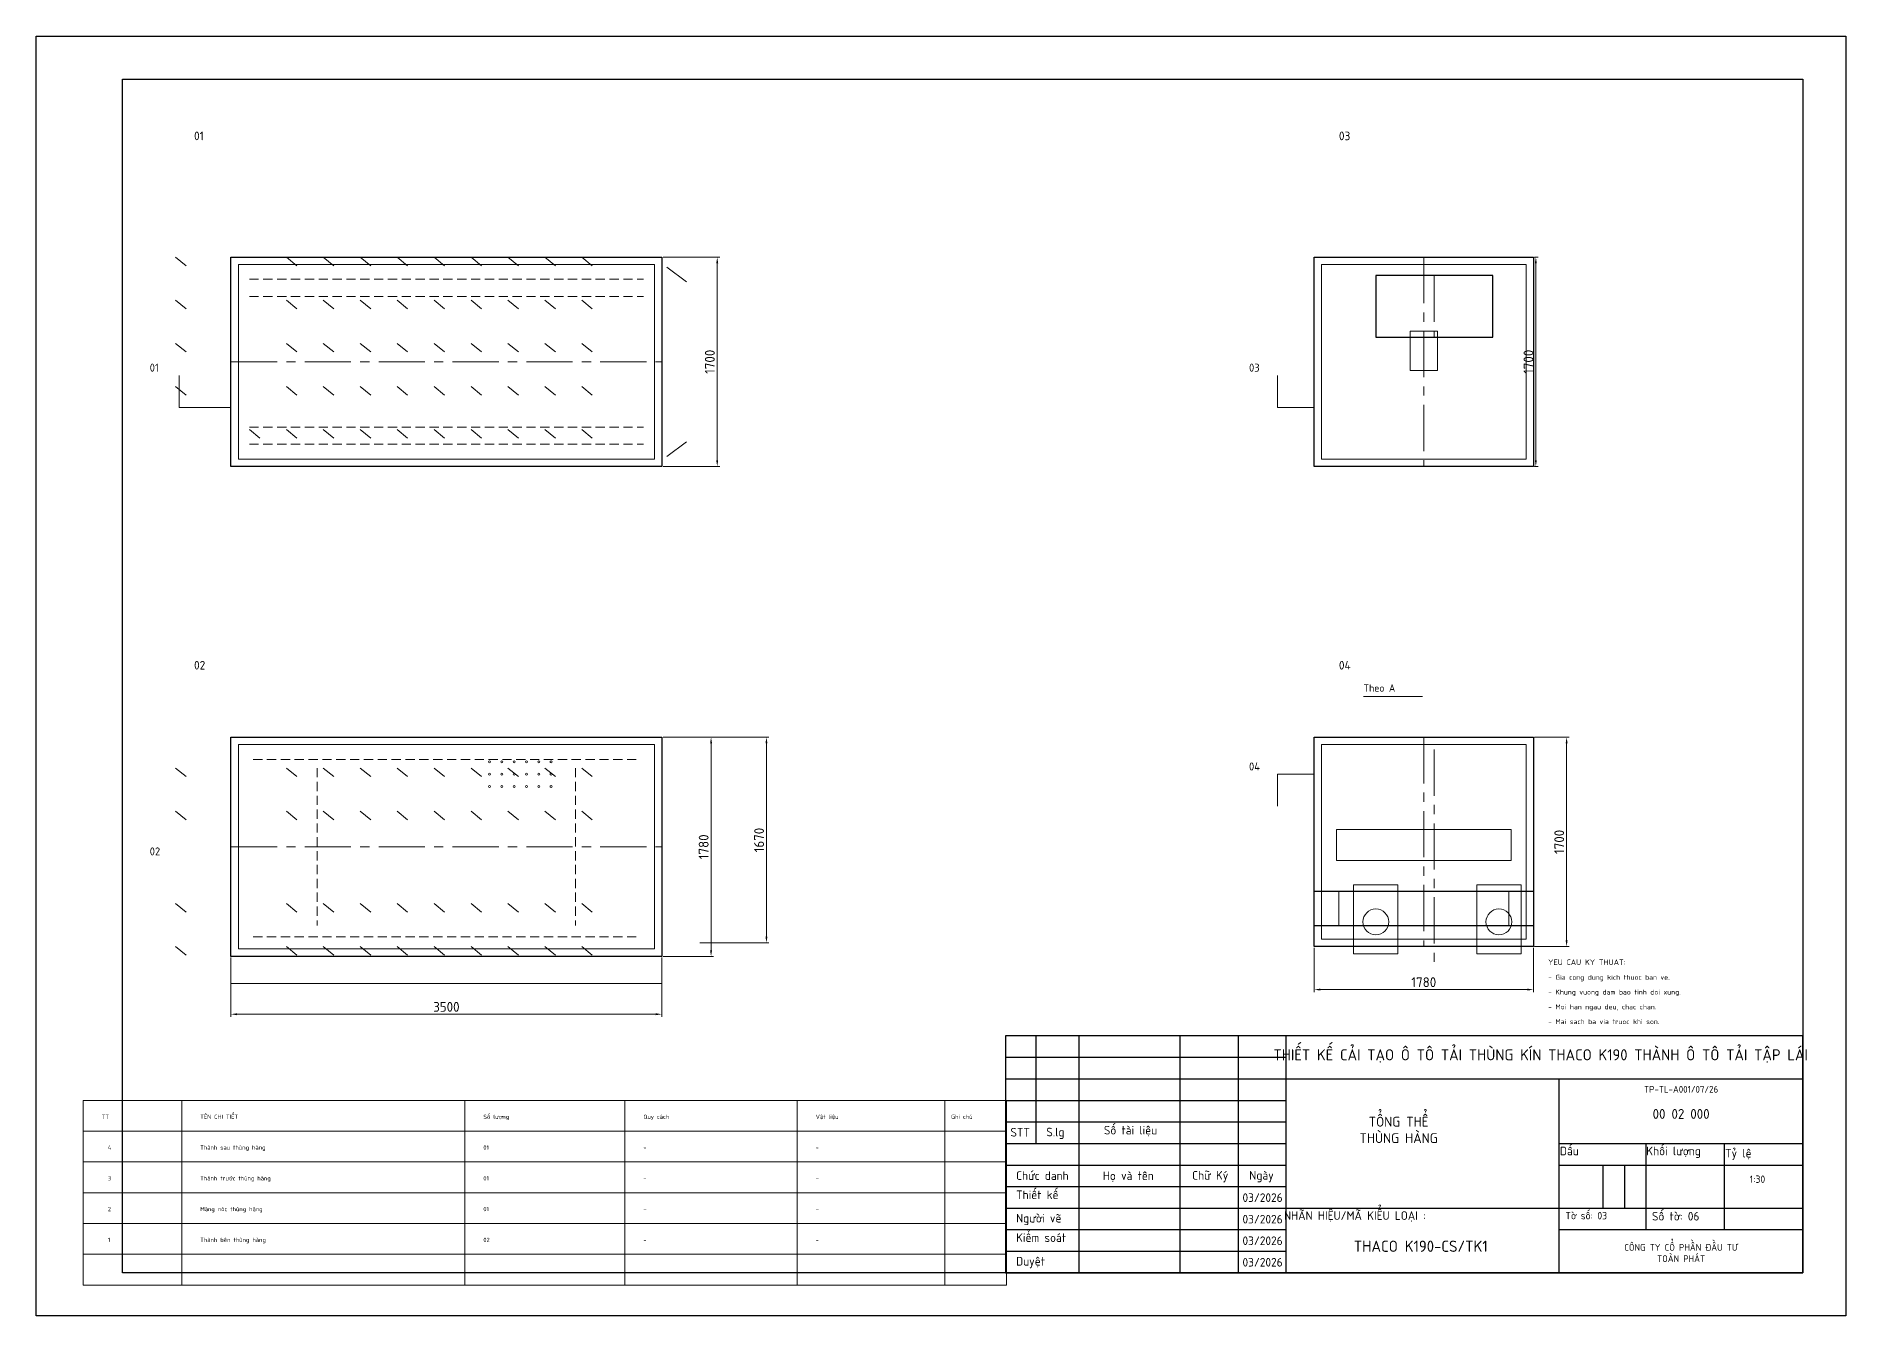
# Model space of a CAD drawing. Header units: inches. Extents: x -165182 to -150482, y -216185 to -150225.
# Drawn here: x -165182 to -150482, y -193500 to -183105 of the extents above; entities that cross this region are included whole.
import ezdxf

# ---------------------------------------------------------------- set-up
doc = ezdxf.new("R2010")
doc.units = ezdxf.units.IN
doc.header["$LTSCALE"] = 100
doc.header["$MEASUREMENT"] = 0
doc.linetypes.add('CENTER', pattern=[2, 1.25, -0.25, 0.25, -0.25])
doc.linetypes.add('HIDDEN', pattern=[0.375, 0.25, -0.125])
doc.layers.get('Defpoints').update_dxf_attribs({"lineweight": 25})
for name, color, linetype, lineweight in [('Duong manh', 4, 'Continuous', 9), ('NET CHIINH 1', 7, 'Continuous', 25), ('NET DUT', 170, 'HIDDEN', 9), ('NET TRUC', 220, 'CENTER', 9), ('TEXT', 1, 'Continuous', 15)]:
    doc.layers.add(name, color=color, linetype=linetype, lineweight=lineweight)
doc.layers.add('Tpl_Bound', color=1, linetype='Continuous', plot=False)
doc.styles.add('dim text 3-5', font='', dxfattribs={"height": 3.5})
doc.styles.add('dim text 80-100', font='', dxfattribs={"height": 80})
doc.styles.add('text 1-2', font='', dxfattribs={"height": 2})
doc.styles.get('dim text 3-5').set_extended_font_data('TCVN 7284')
doc.styles.get('dim text 80-100').set_extended_font_data('TCVN 7284')
doc.styles.get('text 1-2').set_extended_font_data('TCVN 7284')
doc.dimstyles.new('dim 80-100', dxfattribs={"dimtxt": 80, "dimasz": 50, "dimexe": 20, "dimexo": 10, "dimgap": 20, "dimtad": 1, "dimtoh": 1, "dimdec": 0, "dimzin": 0, "dimdsep": 46, "dimtxsty": 'dim text 80-100', "dimcen": 3, "dimclrd": 27, "dimclre": 27, "dimclrt": 7, "dimadec": 0, "dimazin": 0, "dimtfac": 1, "dimtdec": 0, "dimtix": 1, "dimtmove": 1, "dimatfit": 0, "dimfxl": 1, "dimtolj": 1, "dimtzin": 0, "dimlwd": 9, "dimlwe": 9, "dimarcsym": 0})

# ---------------------------------------------------------------- blocks, each defined once
blk = doc.blocks.new('*D398')
at = {"layer": 'Defpoints', "color": 0, "ltscale": 3, "transparency": 16777216}
for p in [(-160100, -184900), (-160100, -186600), (-159650, -186600)]:
    blk.add_point(p, dxfattribs=at)
at = {"layer": 'Duong manh', "color": 27, "lineweight": 9, "ltscale": 3, "transparency": 16777216}
for p, q in [((-160090, -184900), (-159630, -184900)), ((-159650, -184950), (-159650, -186550)), ((-160090, -186600), (-159630, -186600))]:
    blk.add_line(p, q, dxfattribs=at)
at = {"layer": 'Duong manh', "color": 27, "ltscale": 3, "transparency": 16777216}
for points in [[(-159658, -184950), (-159642, -184950), (-159650, -184900)], [(-159658, -186550), (-159642, -186550), (-159650, -186600)]]:
    blk.add_solid(points, dxfattribs=at)
at = {"layer": 'Duong manh', "color": 7, "ltscale": 3, "transparency": 16777216, "insert": (-159710, -185750), "char_height": 80, "attachment_point": 5, "rotation": 90, "style": 'dim text 80-100'}
blk.add_mtext('\\A1;1700', dxfattribs=at)
blk = doc.blocks.new('*D399')
at = {"layer": 'Defpoints', "color": 0, "ltscale": 3, "transparency": 16777216}
for p in [(-153020, -184900), (-153020, -186600), (-153000, -186600)]:
    blk.add_point(p, dxfattribs=at)
at = {"layer": 'Duong manh', "color": 27, "lineweight": 9, "ltscale": 3, "transparency": 16777216}
for p, q in [((-153010, -184900), (-152980, -184900)), ((-153000, -184950), (-153000, -186550)), ((-153010, -186600), (-152980, -186600))]:
    blk.add_line(p, q, dxfattribs=at)
at = {"layer": 'Duong manh', "color": 27, "ltscale": 3, "transparency": 16777216}
for points in [[(-153008, -184950), (-152992, -184950), (-153000, -184900)], [(-153008, -186550), (-152992, -186550), (-153000, -186600)]]:
    blk.add_solid(points, dxfattribs=at)
at = {"layer": 'Duong manh', "color": 7, "ltscale": 3, "transparency": 16777216, "insert": (-153060, -185750), "char_height": 80, "attachment_point": 5, "rotation": 90, "style": 'dim text 80-100'}
blk.add_mtext('\\A1;1700', dxfattribs=at)
blk = doc.blocks.new('*D400')
at = {"layer": 'Defpoints', "color": 0, "ltscale": 3, "transparency": 16777216}
for p in [(-163600, -190580), (-160100, -190580), (-160100, -191050)]:
    blk.add_point(p, dxfattribs=at)
at = {"layer": 'Duong manh', "color": 27, "lineweight": 9, "ltscale": 3, "transparency": 16777216}
for p, q in [((-163600, -190590), (-163600, -191070)), ((-160100, -190590), (-160100, -191070)), ((-163550, -191050), (-160150, -191050))]:
    blk.add_line(p, q, dxfattribs=at)
at = {"layer": 'Duong manh', "color": 27, "ltscale": 3, "transparency": 16777216}
for points in [[(-163550, -191042), (-163550, -191058), (-163600, -191050)], [(-160150, -191042), (-160150, -191058), (-160100, -191050)]]:
    blk.add_solid(points, dxfattribs=at)
at = {"layer": 'Duong manh', "color": 7, "ltscale": 3, "transparency": 16777216, "insert": (-161850, -190990), "char_height": 80, "attachment_point": 5, "style": 'dim text 80-100'}
blk.add_mtext('\\A1;3500', dxfattribs=at)
blk = doc.blocks.new('*D401')
at = {"layer": 'Defpoints', "color": 0, "ltscale": 3, "transparency": 16777216}
for p in [(-160100, -188800), (-160100, -190580), (-159700, -190580)]:
    blk.add_point(p, dxfattribs=at)
at = {"layer": 'Duong manh', "color": 27, "lineweight": 9, "ltscale": 3, "transparency": 16777216}
for p, q in [((-160090, -188800), (-159680, -188800)), ((-159700, -188850), (-159700, -190530)), ((-160090, -190580), (-159680, -190580))]:
    blk.add_line(p, q, dxfattribs=at)
at = {"layer": 'Duong manh', "color": 27, "ltscale": 3, "transparency": 16777216}
for points in [[(-159708, -188850), (-159692, -188850), (-159700, -188800)], [(-159708, -190530), (-159692, -190530), (-159700, -190580)]]:
    blk.add_solid(points, dxfattribs=at)
at = {"layer": 'Duong manh', "color": 7, "ltscale": 3, "transparency": 16777216, "insert": (-159760, -189690), "char_height": 80, "attachment_point": 5, "rotation": 90, "style": 'dim text 80-100'}
blk.add_mtext('\\A1;1780', dxfattribs=at)
blk = doc.blocks.new('*D403')
at = {"layer": 'Defpoints', "color": 0, "ltscale": 3, "transparency": 16777216}
for p in [(-154800, -190500), (-153020, -190500), (-153020, -190850)]:
    blk.add_point(p, dxfattribs=at)
at = {"layer": 'Duong manh', "color": 27, "lineweight": 9, "ltscale": 3, "transparency": 16777216}
for p, q in [((-154800, -190510), (-154800, -190870)), ((-153020, -190510), (-153020, -190870)), ((-154750, -190850), (-153070, -190850))]:
    blk.add_line(p, q, dxfattribs=at)
at = {"layer": 'Duong manh', "color": 27, "ltscale": 3, "transparency": 16777216}
for points in [[(-154750, -190842), (-154750, -190858), (-154800, -190850)], [(-153070, -190842), (-153070, -190858), (-153020, -190850)]]:
    blk.add_solid(points, dxfattribs=at)
at = {"layer": 'Duong manh', "color": 7, "ltscale": 3, "transparency": 16777216, "insert": (-153910, -190790), "char_height": 80, "attachment_point": 5, "style": 'dim text 80-100'}
blk.add_mtext('\\A1;1780', dxfattribs=at)
blk = doc.blocks.new('*D404')
at = {"layer": 'Defpoints', "color": 0, "ltscale": 3, "transparency": 16777216}
for p in [(-153020, -188800), (-153020, -190500), (-152750, -190500)]:
    blk.add_point(p, dxfattribs=at)
at = {"layer": 'Duong manh', "color": 27, "lineweight": 9, "ltscale": 3, "transparency": 16777216}
for p, q in [((-153010, -188800), (-152730, -188800)), ((-152750, -188850), (-152750, -190450)), ((-153010, -190500), (-152730, -190500))]:
    blk.add_line(p, q, dxfattribs=at)
at = {"layer": 'Duong manh', "color": 27, "ltscale": 3, "transparency": 16777216}
for points in [[(-152758, -188850), (-152742, -188850), (-152750, -188800)], [(-152758, -190450), (-152742, -190450), (-152750, -190500)]]:
    blk.add_solid(points, dxfattribs=at)
at = {"layer": 'Duong manh', "color": 7, "ltscale": 3, "transparency": 16777216, "insert": (-152810, -189650), "char_height": 80, "attachment_point": 5, "rotation": 90, "style": 'dim text 80-100'}
blk.add_mtext('\\A1;1700', dxfattribs=at)
blk = doc.blocks.new('*D405')
at = {"layer": 'Defpoints', "color": 0, "ltscale": 3, "transparency": 16777216}
for p in [(-159800, -188800), (-159800, -190470), (-159250, -190470)]:
    blk.add_point(p, dxfattribs=at)
at = {"layer": 'NET CHIINH 1', "color": 27, "lineweight": 9, "ltscale": 3, "transparency": 16777216}
for p, q in [((-159790, -188800), (-159230, -188800)), ((-159250, -188850), (-159250, -190420)), ((-159790, -190470), (-159230, -190470))]:
    blk.add_line(p, q, dxfattribs=at)
at = {"layer": 'NET CHIINH 1', "color": 27, "ltscale": 3, "transparency": 16777216}
for points in [[(-159258, -188850), (-159242, -188850), (-159250, -188800)], [(-159258, -190420), (-159242, -190420), (-159250, -190470)]]:
    blk.add_solid(points, dxfattribs=at)
at = {"layer": 'NET CHIINH 1', "color": 7, "ltscale": 3, "transparency": 16777216, "insert": (-159310, -189635), "char_height": 80, "attachment_point": 5, "rotation": 90, "style": 'dim text 80-100'}
blk.add_mtext('\\A1;1670', dxfattribs=at)
blk = doc.blocks.new('khung_t_chuan_11_p3')
at = {"layer": 'NET CHIINH 1'}
for p, q in [((-150832, -202185), (-157307, -202185)), ((-157307, -202185), (-157307, -204110)), ((-157062, -202185), (-157062, -203060)), ((-156712, -202185), (-156712, -204110)), ((-155892, -202185), (-155892, -204110)), ((-155417, -202185), (-155417, -204110)), ((-155032, -202185), (-155032, -204110)), ((-150832, -204110), (-150832, -202185)), ((-157307, -202360), (-155032, -202360)), ((-157307, -202535), (-155032, -202535)), ((-155032, -202535), (-150832, -202535)), ((-152813, -202532), (-152813, -204110)), ((-157307, -202710), (-155032, -202710)), ((-157307, -202885), (-155032, -202885)), ((-157307, -203060), (-155032, -203060)), ((-152813, -203060), (-150832, -203060)), ((-152106, -203060), (-152106, -203760)), ((-151469, -203060), (-151469, -203760)), ((-157307, -203235), (-155032, -203235)), ((-152813, -203235), (-150832, -203235)), ((-152456, -203235), (-152456, -203585)), ((-152281, -203235), (-152281, -203585)), ((-157307, -203410), (-155032, -203410)), ((-157307, -203585), (-155032, -203585)), ((-155032, -203585), (-150832, -203585)), ((-157307, -203760), (-155032, -203760)), ((-152813, -203760), (-150832, -203760)), ((-157307, -203935), (-155032, -203935)), ((-157307, -204110), (-150832, -204110))]:
    blk.add_line(p, q, dxfattribs=at)
blk.add_lwpolyline([(-164482, -204110), (-164482, -194415), (-150832, -194415), (-150832, -204110)], close=True, dxfattribs=at)
at = {"layer": 'Tpl_Bound', "color": 0}
blk.add_lwpolyline([(-165182, -204460), (-165182, -194065), (-150482, -194065), (-150482, -204460)], close=True, dxfattribs=at)
at = {"layer": 'NET CHIINH 1', "style": 'text 1-2'}
for s, width, heights, insert, char_height, attachment_point in [('{\\fTCVN 7284|b1|i0|c0|p34;THIẾT KẾ CẢI TẠO Ô TÔ TẢI THÙNG KÍN THACO K190 THÀNH Ô TÔ TẢI TẬP LÁI}', 4183.35, [0], (-152961, -202349), 90, 5), ('STT', 77.21, [0], (-157268, -202934), 70, 1), ('S.lg', 478.47, [0], (-156977, -202932), 70, 1), ('Số tài liệu', 636.91, [0], (-156509, -202917), 70, 1), ('\\pi8.10076;Dấu', 707, [0], (-152813, -203086), 70, 1), ('\\pi3;Khối lượng', 637, [0], (-152106, -203086), 70, 1), ('\\pi6.15306;Tỷ lệ', 637.21, [0], (-151469, -203104), 70, 1), ('Chức danh', 478.47, [0], (-157222, -203286), 70, 1), ('Họ và tên', 478.47, [0], (-156518, -203287), 70, 1), ('Chữ Ký', 428.37, [0], (-155792, -203284), 70, 1), ('Ngày', 77.21, [0], (-155328, -203284), 70, 1), ('Thiết kế', 478.47, [0], (-157222, -203442), 70, 1), ('03/2026', 104.26, [0], (-155383, -203465), 70, 1), ('{\\fTCVN 7284|b1|i0|c0|p34;NHÃN HIỆU/MÃ KIỂU LOẠI :}', 1187.84, [0], (-154470, -203653), 70, 5), ('\\pxi7.97143E-005;Số tờ: {\\fTCVN 7284|b1|i0|c0|p34;06}', 637, [0], (-152057, -203616), 70, 1), ('Người vẽ', 478.47, [0], (-157222, -203632), 70, 1), ('03/2026', 104.26, [0], (-155383, -203640), 70, 1), ('Kiểm soát', 478.47, [0], (-157222, -203790), 70, 1), ('03/2026', 104.26, [0], (-155383, -203815), 70, 1), ('{\\fTCVN 7284|b1|i0|c0|p34;THACO K190-CS/TK1}', 2588.93, [39.8], (-153935, -203895), 91, 5), ('Duyệt', 478.47, [0], (-157222, -203982), 70, 1), ('03/2026', 104.26, [0], (-155383, -203990), 70, 1)]:
    blk.add_mtext_dynamic_manual_height_columns(s, width=width, gutter_width=350, heights=heights, dxfattribs=dict(at, insert=insert, char_height=char_height, attachment_point=attachment_point))

msp = doc.modelspace()

# ---------------------------------------------------------------- linework, layer by layer
at = {"layer": 'Duong manh', "ltscale": 3}
for p, q in [((-164050, -184900), (-163965, -184970)), ((-163150, -184900), (-163065, -184970)), ((-162850, -184900), (-162765, -184970)), ((-162550, -184900), (-162465, -184970)), ((-162250, -184900), (-162165, -184970)), ((-161950, -184900), (-161865, -184970)), ((-161650, -184900), (-161565, -184970)), ((-161350, -184900), (-161265, -184970)), ((-161050, -184900), (-160965, -184970)), ((-160750, -184900), (-160665, -184970)), ((-163540, -184960), (-160160, -184960)), ((-163540, -186540), (-163540, -184960)), ((-160160, -184960), (-160160, -186540)), ((-160060, -184980), (-159900, -185100)), ((-154740, -184960), (-153080, -184960)), ((-154740, -186540), (-154740, -184960)), ((-153080, -184960), (-153080, -186540)), ((-164050, -185250), (-163965, -185320)), ((-163150, -185250), (-163065, -185320)), ((-162850, -185250), (-162765, -185320)), ((-162550, -185250), (-162465, -185320)), ((-162250, -185250), (-162165, -185320)), ((-161950, -185250), (-161865, -185320)), ((-161650, -185250), (-161565, -185320)), ((-161350, -185250), (-161265, -185320)), ((-161050, -185250), (-160965, -185320)), ((-160750, -185250), (-160665, -185320)), ((-153800, -185500), (-154020, -185500)), ((-154020, -185500), (-154020, -185820)), ((-153800, -185500), (-154020, -185500)), ((-154020, -185820), (-154020, -185500)), ((-153800, -185820), (-153800, -185500)), ((-153800, -185820), (-153800, -185500)), ((-164050, -185600), (-163965, -185670)), ((-163150, -185600), (-163065, -185670)), ((-162850, -185600), (-162765, -185670)), ((-162550, -185600), (-162465, -185670)), ((-162250, -185600), (-162165, -185670)), ((-161950, -185600), (-161865, -185670)), ((-161650, -185600), (-161565, -185670)), ((-161350, -185600), (-161265, -185670)), ((-161050, -185600), (-160965, -185670)), ((-160750, -185600), (-160665, -185670)), ((-164050, -185950), (-163965, -186020)), ((-164020, -186120), (-164020, -185860)), ((-163150, -185950), (-163065, -186020)), ((-162850, -185950), (-162765, -186020)), ((-162550, -185950), (-162465, -186020)), ((-162250, -185950), (-162165, -186020)), ((-161950, -185950), (-161865, -186020)), ((-161650, -185950), (-161565, -186020)), ((-161350, -185950), (-161265, -186020)), ((-161050, -185950), (-160965, -186020)), ((-160750, -185950), (-160665, -186020)), ((-155100, -186120), (-155100, -185860)), ((-154020, -185820), (-153800, -185820)), ((-154020, -185820), (-153800, -185820)), ((-163600, -186120), (-164020, -186120)), ((-154800, -186120), (-155100, -186120)), ((-163450, -186300), (-163365, -186370)), ((-163150, -186300), (-163065, -186370)), ((-162850, -186300), (-162765, -186370)), ((-162550, -186300), (-162465, -186370)), ((-162250, -186300), (-162165, -186370)), ((-161950, -186300), (-161865, -186370)), ((-161650, -186300), (-161565, -186370)), ((-161350, -186300), (-161265, -186370)), ((-161050, -186300), (-160965, -186370)), ((-160750, -186300), (-160665, -186370)), ((-160160, -186540), (-163540, -186540)), ((-160060, -186520), (-159900, -186400)), ((-153080, -186540), (-154740, -186540)), ((-154400, -188470), (-153920, -188470)), ((-163540, -188860), (-160160, -188860)), ((-163540, -190520), (-163540, -188860)), ((-160160, -188860), (-160160, -190520)), ((-154740, -188860), (-153080, -188860)), ((-154740, -190440), (-154740, -188860)), ((-153080, -188860), (-153080, -190440)), ((-164050, -189050), (-163965, -189120)), ((-163150, -189050), (-163065, -189120)), ((-162850, -189050), (-162765, -189120)), ((-162550, -189050), (-162465, -189120)), ((-162250, -189050), (-162165, -189120)), ((-161950, -189050), (-161865, -189120)), ((-161650, -189050), (-161565, -189120)), ((-161350, -189050), (-161265, -189120)), ((-161050, -189050), (-160965, -189120)), ((-160750, -189050), (-160665, -189120)), ((-154800, -189100), (-155100, -189100)), ((-155100, -189100), (-155100, -189360)), ((-164050, -189400), (-163965, -189470)), ((-163150, -189400), (-163065, -189470)), ((-162850, -189400), (-162765, -189470)), ((-162550, -189400), (-162465, -189470)), ((-162250, -189400), (-162165, -189470)), ((-161950, -189400), (-161865, -189470)), ((-161650, -189400), (-161565, -189470)), ((-161350, -189400), (-161265, -189470)), ((-161050, -189400), (-160965, -189470)), ((-160750, -189400), (-160665, -189470)), ((-153200, -189550), (-154620, -189550)), ((-154620, -189550), (-154620, -189800)), ((-153200, -189800), (-153200, -189550)), ((-154620, -189800), (-153200, -189800)), ((-154600, -190050), (-154600, -190330)), ((-154120, -190000), (-154480, -190000)), ((-154480, -190000), (-154480, -190560)), ((-154120, -190560), (-154120, -190000)), ((-153120, -190000), (-153480, -190000)), ((-153480, -190000), (-153480, -190560)), ((-153220, -190050), (-153220, -190330)), ((-153120, -190560), (-153120, -190000)), ((-164050, -190150), (-163965, -190220)), ((-163150, -190150), (-163065, -190220)), ((-162850, -190150), (-162765, -190220)), ((-162550, -190150), (-162465, -190220)), ((-162250, -190150), (-162165, -190220)), ((-161950, -190150), (-161865, -190220)), ((-161650, -190150), (-161565, -190220)), ((-161350, -190150), (-161265, -190220)), ((-161050, -190150), (-160965, -190220)), ((-160750, -190150), (-160665, -190220)), ((-164050, -190500), (-163965, -190570)), ((-163150, -190500), (-163065, -190570)), ((-162850, -190500), (-162765, -190570)), ((-162550, -190500), (-162465, -190570)), ((-162250, -190500), (-162165, -190570)), ((-161950, -190500), (-161865, -190570)), ((-161650, -190500), (-161565, -190570)), ((-161350, -190500), (-161265, -190570)), ((-161050, -190500), (-160965, -190570)), ((-160750, -190500), (-160665, -190570)), ((-153080, -190440), (-154740, -190440)), ((-160160, -190520), (-163540, -190520)), ((-154480, -190560), (-154120, -190560)), ((-153480, -190560), (-153120, -190560)), ((-163600, -190800), (-160100, -190800)), ((-164800, -191750), (-157800, -191750)), ((-164800, -193250), (-164800, -191750)), ((-164000, -193250), (-164000, -191750)), ((-161700, -193250), (-161700, -191750)), ((-160400, -193250), (-160400, -191750)), ((-159000, -193250), (-159000, -191750)), ((-157800, -193250), (-157800, -191750)), ((-157800, -191750), (-157300, -191750)), ((-157300, -193250), (-157300, -191750)), ((-164800, -192000), (-157800, -192000)), ((-157800, -192000), (-157300, -192000)), ((-164800, -192250), (-157800, -192250)), ((-157800, -192250), (-157300, -192250)), ((-164800, -192500), (-157800, -192500)), ((-157800, -192500), (-157300, -192500)), ((-164800, -192750), (-157800, -192750)), ((-157800, -192750), (-157300, -192750)), ((-164800, -193000), (-157800, -193000)), ((-157800, -193000), (-157300, -193000)), ((-164800, -193250), (-157800, -193250)), ((-157800, -193250), (-157300, -193250))]:
    msp.add_line(p, q, dxfattribs=at)
for centre, radius in [((-161500, -189000), 8), ((-161400, -189000), 8), ((-161300, -189000), 8), ((-161200, -189000), 8), ((-161100, -189000), 8), ((-161000, -189000), 8), ((-161500, -189100), 8), ((-161400, -189100), 8), ((-161300, -189100), 8), ((-161200, -189100), 8), ((-161100, -189100), 8), ((-161000, -189100), 8), ((-161500, -189200), 8), ((-161400, -189200), 8), ((-161300, -189200), 8), ((-161200, -189200), 8), ((-161100, -189200), 8), ((-161000, -189200), 8), ((-154300, -190300), 105), ((-153300, -190300), 105)]:
    msp.add_circle(centre, radius, dxfattribs=at)
at = {"layer": 'NET CHIINH 1', "ltscale": 3}
for p, q in [((-163600, -184900), (-160100, -184900)), ((-163600, -186600), (-163600, -184900)), ((-160100, -184900), (-160100, -186600)), ((-154800, -184900), (-153020, -184900)), ((-154800, -186600), (-154800, -184900)), ((-153020, -184900), (-153020, -186600)), ((-153350, -185050), (-154300, -185050)), ((-154300, -185050), (-154300, -185550)), ((-153350, -185550), (-153350, -185050)), ((-154300, -185550), (-153350, -185550)), ((-160100, -186600), (-163600, -186600)), ((-153020, -186600), (-154800, -186600)), ((-163600, -188800), (-160100, -188800)), ((-163600, -190580), (-163600, -188800)), ((-160100, -188800), (-160100, -190580)), ((-154800, -188800), (-153020, -188800)), ((-154800, -190500), (-154800, -188800)), ((-153020, -188800), (-153020, -190500)), ((-154800, -190050), (-153020, -190050)), ((-154800, -190330), (-153020, -190330)), ((-153020, -190500), (-154800, -190500)), ((-160100, -190580), (-163600, -190580))]:
    msp.add_line(p, q, dxfattribs=at)
at = {"layer": 'NET DUT', "ltscale": 3}
for p, q in [((-163450, -185080), (-160250, -185080)), ((-163450, -185220), (-160250, -185220)), ((-163450, -186280), (-160250, -186280)), ((-163450, -186420), (-160250, -186420)), ((-163420, -188980), (-160280, -188980)), ((-162900, -189050), (-162900, -190330)), ((-160800, -189050), (-160800, -190330)), ((-163420, -190420), (-160280, -190420))]:
    msp.add_line(p, q, dxfattribs=at)
at = {"layer": 'NET TRUC', "ltscale": 3}
for p, q in [((-153910, -184900), (-153910, -186600)), ((-153825, -185050), (-153825, -185550)), ((-163600, -185750), (-160100, -185750)), ((-153910, -188800), (-153910, -190500)), ((-153825, -188900), (-153825, -190650)), ((-163600, -189690), (-160100, -189690))]:
    msp.add_line(p, q, dxfattribs=at)

# ---------------------------------------------------------------- block references
at = {"layer": 'Duong manh', "ltscale": 3}
msp.add_blockref('khung_t_chuan_11_p3', (0, 10960), dxfattribs=at)

# ---------------------------------------------------------------- texts
at = {"layer": 'NET CHIINH 1', "ltscale": 3, "style": 'dim text 3-5'}
for s, insert, char_height, width, attachment_point in [('TP-TL-A001/07/26', (-151820, -191660), 55, 1900, 5), ('TỔNG THỂ\\PTHÙNG HÀNG', (-154115, -191990), 80, 2400, 5), ('00 02 000', (-151820, -191860), 80, 1700, 5), ('1:30', (-151200, -192390), 60, 500, 5), ('Tờ số: 03', (-152760, -192656), 60, 850, 1), ('CÔNG TY CỔ PHẦN ĐẦU TƯ\\PTOÀN PHÁT', (-151820, -192990), 55, 1600, 5)]:
    msp.add_mtext(s, dxfattribs=dict(at, insert=insert, char_height=char_height, width=width, attachment_point=attachment_point))
at = {"layer": 'TEXT', "ltscale": 3}
for s, height, style, p in [('01', 70, 'dim text 3-5', (-163900, -183950)), ('03', 70, 'dim text 3-5', (-154600, -183950)), ('01', 65, 'text 1-2', (-164260, -185830)), ('03', 65, 'text 1-2', (-155330, -185830)), ('02', 70, 'dim text 3-5', (-163900, -188250)), ('04', 70, 'dim text 3-5', (-154600, -188250)), ('Theo A', 60, 'text 1-2', (-154400, -188430)), ('04', 65, 'text 1-2', (-155330, -189070)), ('02', 65, 'text 1-2', (-164260, -189760)), ('YEU CAU KY THUAT:', 45, 'text 1-2', (-152900, -190650)), ('- Gia cong dung kich thuoc ban ve.', 40, 'text 1-2', (-152900, -190770)), ('- Khung vuong dam bao tinh doi xung.', 40, 'text 1-2', (-152900, -190890)), ('- Moi han ngau deu, chac chan.', 40, 'text 1-2', (-152900, -191010)), ('- Mai sach ba via truoc khi son.', 40, 'text 1-2', (-152900, -191130)), ('TT', 34, 'dim text 3-5', (-164650, -191900)), ('TÊN CHI TIẾT', 34, 'dim text 3-5', (-163850, -191900)), ('Số lượng', 34, 'dim text 3-5', (-161550, -191900)), ('Quy cách', 34, 'dim text 3-5', (-160250, -191900)), ('Vật liệu', 34, 'dim text 3-5', (-158850, -191900)), ('Ghi chú', 34, 'dim text 3-5', (-157750, -191900)), ('4', 34, 'dim text 3-5', (-164600, -192150)), ('Thành sau thùng hàng', 34, 'dim text 3-5', (-163850, -192150)), ('01', 34, 'dim text 3-5', (-161550, -192150)), ('-', 34, 'dim text 3-5', (-160250, -192150)), ('-', 34, 'dim text 3-5', (-158850, -192150)), ('3', 34, 'dim text 3-5', (-164600, -192400)), ('Thành trước thùng hàng', 34, 'dim text 3-5', (-163850, -192400)), ('01', 34, 'dim text 3-5', (-161550, -192400)), ('-', 34, 'dim text 3-5', (-160250, -192400)), ('-', 34, 'dim text 3-5', (-158850, -192400)), ('2', 34, 'dim text 3-5', (-164600, -192650)), ('Máng nóc thùng hàng', 34, 'dim text 3-5', (-163850, -192650)), ('01', 34, 'dim text 3-5', (-161550, -192650)), ('-', 34, 'dim text 3-5', (-160250, -192650)), ('-', 34, 'dim text 3-5', (-158850, -192650)), ('1', 34, 'dim text 3-5', (-164600, -192900)), ('Thành bên thùng hàng', 34, 'dim text 3-5', (-163850, -192900)), ('02', 34, 'dim text 3-5', (-161550, -192900)), ('-', 34, 'dim text 3-5', (-160250, -192900)), ('-', 34, 'dim text 3-5', (-158850, -192900))]:
    msp.add_text(s, height=height, dxfattribs=dict(at, style=style)).set_placement(p)

# ---------------------------------------------------------------- dimensions: what is measured, and where the dimension line sits
at = {"layer": 'Duong manh', "ltscale": 3}
for base, p1, p2, picture, middle in [((-159650, -186600), (-160100, -184900), (-160100, -186600), '*D398', (-159710, -185750)), ((-153000, -186600), (-153020, -184900), (-153020, -186600), '*D399', (-153060, -185750)), ((-159700, -190580), (-160100, -188800), (-160100, -190580), '*D401', (-159760, -189690)), ((-152750, -190500), (-153020, -188800), (-153020, -190500), '*D404', (-152810, -189650))]:
    dim = msp.add_linear_dim(base=base, p1=p1, p2=p2, angle=90, dimstyle='dim 80-100', dxfattribs=at)
    dim.commit()
    dim.dimension.update_dxf_attribs({"geometry": picture, "text_midpoint": middle})
for base, p1, p2, picture, middle in [((-153020, -190850), (-154800, -190500), (-153020, -190500), '*D403', (-153910, -190790)), ((-160100, -191050), (-163600, -190580), (-160100, -190580), '*D400', (-161850, -190990))]:
    dim = msp.add_linear_dim(base=base, p1=p1, p2=p2, dimstyle='dim 80-100', dxfattribs=at)
    dim.commit()
    dim.dimension.update_dxf_attribs({"geometry": picture, "text_midpoint": middle})
at = {"layer": 'NET CHIINH 1', "ltscale": 3}
dim = msp.add_linear_dim(base=(-159250, -190470), p1=(-159800, -188800), p2=(-159800, -190470), angle=90, dimstyle='dim 80-100', dxfattribs=at)
dim.commit()
dim.dimension.update_dxf_attribs({"geometry": '*D405', "text_midpoint": (-159310, -189635)})

doc.saveas('drawing.dxf')
